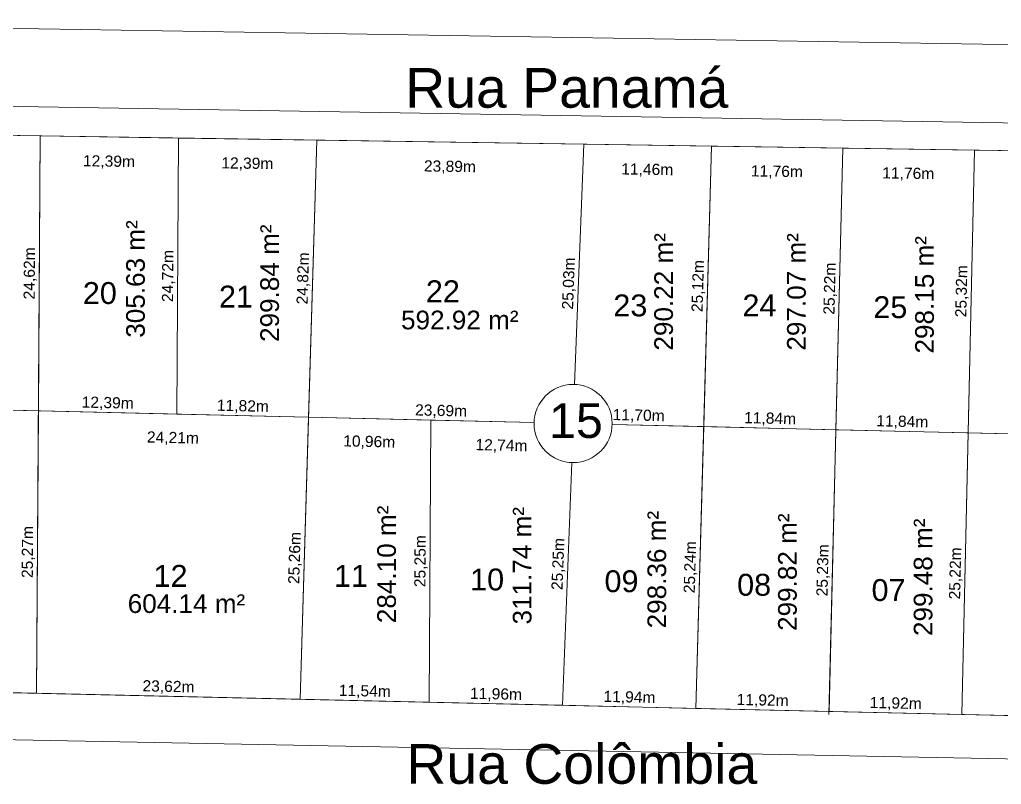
# Model space of a CAD drawing. Header units: metres. Extents: x 3808 to 8215, y 2374 to 6187.
# Drawn here: x 4889.8 to 4977.7, y 5308.1 to 5376.5 of the extents above; entities that cross this region are included whole.
import ezdxf
from ezdxf.enums import TextEntityAlignment as Align

# ---------------------------------------------------------------- set-up
doc = ezdxf.new("R2010")
doc.units = ezdxf.units.M
for name, color, linetype in [('Areas Lotes', 1, 'Continuous'), ('Calçada', 8, 'Continuous'), ('COTAS', 7, 'Continuous'), ('Lote', 7, 'Continuous'), ('Nome das Ruas', 7, 'Continuous'), ('Nº Lote', 7, 'Continuous'), ('Nº. quadra', 7, 'Continuous'), ('quadras', 7, 'Continuous')]:
    doc.layers.add(name, color=color, linetype=linetype)
doc.styles.add('Arial', font='arial.ttf')
doc.dimstyles.new('Copy(2) of ISO-25', dxfattribs={"dimtxt": 1, "dimasz": 2.5, "dimexe": 1.25, "dimexo": 0.625, "dimgap": 0.2, "dimtad": 1, "dimtoh": 1, "dimlfac": 1, "dimzin": 1, "dimtxsty": 'Arial', "dimblk": 'NONE', "dimcen": 0, "dimse1": 1, "dimse2": 1, "dimsd1": 1, "dimsd2": 1, "dimclrt": 256, "dimaunit": 1, "dimadec": 3, "dimazin": 0, "dimtfac": 1, "dimtmove": 0, "dimatfit": 3, "dimldrblk": 'NONE', "dimfxl": 1, "dimtolj": 1, "dimtzin": 0, "dimarcsym": 0})

# ---------------------------------------------------------------- blocks, each defined once
blk = doc.blocks.new('*D5984')
at = {"layer": 'Defpoints', "color": 0, "linetype": 'Continuous', "transparency": 16777216}
for p in [(4974.165, 5314.025), (4974.171, 5314.315), (4986.811, 5314.025)]:
    blk.add_point(p, dxfattribs=at)
at = {"layer": 'COTAS', "linetype": 'Continuous', "lineweight": 5, "transparency": 16777216, "insert": (4980.509, 5314.971), "char_height": 1, "attachment_point": 5, "rotation": 358.68687, "style": 'Arial'}
blk.add_mtext('\\A1;12,64m', dxfattribs=at)
blk = doc.blocks.new('_None')
blk = doc.blocks.new('*D5985')
at = {"layer": 'Defpoints', "color": 0, "linetype": 'Continuous', "transparency": 16777216}
for p in [(4962.253, 5314.315), (4962.259, 5314.588), (4974.165, 5314.025)]:
    blk.add_point(p, dxfattribs=at)
at = {"layer": 'COTAS', "linetype": 'Continuous', "lineweight": 5, "transparency": 16777216, "insert": (4968.234, 5315.252), "char_height": 1, "attachment_point": 5, "rotation": 358.68687, "style": 'Arial'}
blk.add_mtext('\\A1;11,92m', dxfattribs=at)
blk = doc.blocks.new('*D5986')
at = {"layer": 'Defpoints', "color": 0, "linetype": 'Continuous', "transparency": 16777216}
for p in [(4950.341, 5314.861), (4950.341, 5314.861), (4962.253, 5314.315)]:
    blk.add_point(p, dxfattribs=at)
at = {"layer": 'COTAS', "linetype": 'Continuous', "lineweight": 5, "transparency": 16777216, "insert": (4956.318, 5315.525), "char_height": 1, "attachment_point": 5, "rotation": 358.68687, "style": 'Arial'}
blk.add_mtext('\\A1;11,92m', dxfattribs=at)
blk = doc.blocks.new('*D5987')
at = {"layer": 'Defpoints', "color": 0, "linetype": 'Continuous', "transparency": 16777216}
for p in [(4938.4, 5315.135), (4938.4, 5315.135), (4950.341, 5314.861)]:
    blk.add_point(p, dxfattribs=at)
at = {"layer": 'COTAS', "linetype": 'Continuous', "lineweight": 5, "transparency": 16777216, "insert": (4944.389, 5315.799), "char_height": 1, "attachment_point": 5, "rotation": 358.68687, "style": 'Arial'}
blk.add_mtext('\\A1;11,94m', dxfattribs=at)
blk = doc.blocks.new('*D5988')
at = {"layer": 'Defpoints', "color": 0, "linetype": 'Continuous', "transparency": 16777216}
for p in [(4926.446, 5315.409), (4926.446, 5315.409), (4938.4, 5315.135)]:
    blk.add_point(p, dxfattribs=at)
at = {"layer": 'COTAS', "linetype": 'Continuous', "lineweight": 5, "transparency": 16777216, "insert": (4932.441, 5316.073), "char_height": 1, "attachment_point": 5, "rotation": 358.68687, "style": 'Arial'}
blk.add_mtext('\\A1;11,96m', dxfattribs=at)
blk = doc.blocks.new('*D5989')
at = {"layer": 'Defpoints', "color": 0, "linetype": 'Continuous', "transparency": 16777216}
for p in [(4914.905, 5315.674), (4914.905, 5315.674), (4926.446, 5315.409)]:
    blk.add_point(p, dxfattribs=at)
at = {"layer": 'COTAS', "linetype": 'Continuous', "lineweight": 5, "transparency": 16777216, "insert": (4920.694, 5316.342), "char_height": 1, "attachment_point": 5, "rotation": 358.68687, "style": 'Arial'}
blk.add_mtext('\\A1;11,54m', dxfattribs=at)
blk = doc.blocks.new('*D5990')
at = {"layer": 'Defpoints', "color": 0, "linetype": 'Continuous', "transparency": 16777216}
for p in [(4891.293, 5316.215), (4891.293, 5316.215), (4914.905, 5315.674)]:
    blk.add_point(p, dxfattribs=at)
at = {"layer": 'COTAS', "linetype": 'Continuous', "lineweight": 5, "transparency": 16777216, "insert": (4903.117, 5316.745), "char_height": 1, "attachment_point": 5, "rotation": 358.68687, "style": 'Arial'}
blk.add_mtext('\\A1;23,62m', dxfattribs=at)
blk = doc.blocks.new('*D5991')
at = {"layer": 'Defpoints', "color": 0, "linetype": 'Continuous', "transparency": 16777216}
for p in [(4879.228, 5316.491), (4879.228, 5316.491), (4891.293, 5316.215)]:
    blk.add_point(p, dxfattribs=at)
at = {"layer": 'COTAS', "linetype": 'Continuous', "lineweight": 5, "transparency": 16777216, "insert": (4885.279, 5317.154), "char_height": 1, "attachment_point": 5, "rotation": 358.68687, "style": 'Arial'}
blk.add_mtext('\\A1;12,07m', dxfattribs=at)
blk = doc.blocks.new('*D5997')
at = {"layer": 'Defpoints', "color": 0, "linetype": 'Continuous', "transparency": 16777216}
for p in [(4879.399, 5341.773), (4891.463, 5341.489), (4891.463, 5341.489)]:
    blk.add_point(p, dxfattribs=at)
at = {"layer": 'COTAS', "linetype": 'Continuous', "lineweight": 5, "transparency": 16777216, "insert": (4885.45, 5342.432), "char_height": 1, "attachment_point": 5, "rotation": 358.6528, "style": 'Arial'}
blk.add_mtext('\\A1;12,07m', dxfattribs=at)
blk = doc.blocks.new('*D5998')
at = {"layer": 'Defpoints', "color": 0, "linetype": 'Continuous', "transparency": 16777216}
for p in [(4891.463, 5341.489), (4903.849, 5341.198), (4903.849, 5341.198)]:
    blk.add_point(p, dxfattribs=at)
at = {"layer": 'COTAS', "linetype": 'Continuous', "lineweight": 5, "transparency": 16777216, "insert": (4897.675, 5342.144), "char_height": 1, "attachment_point": 5, "rotation": 358.6528, "style": 'Arial'}
blk.add_mtext('\\A1;12,39m', dxfattribs=at)
blk = doc.blocks.new('*D5999')
at = {"layer": 'Defpoints', "color": 0, "linetype": 'Continuous', "transparency": 16777216}
for p in [(4903.849, 5341.198), (4915.663, 5340.92), (4915.663, 5340.92)]:
    blk.add_point(p, dxfattribs=at)
at = {"layer": 'COTAS', "linetype": 'Continuous', "lineweight": 5, "transparency": 16777216, "insert": (4909.775, 5341.86), "char_height": 1, "attachment_point": 5, "rotation": 358.6528, "style": 'Arial'}
blk.add_mtext('\\A1;11,82m', dxfattribs=at)
blk = doc.blocks.new('*D6000')
at = {"layer": 'Defpoints', "color": 0, "linetype": 'Continuous', "transparency": 16777216}
for p in [(4915.663, 5340.92), (4939.35, 5340.363), (4939.35, 5340.363)]:
    blk.add_point(p, dxfattribs=at)
at = {"layer": 'COTAS', "linetype": 'Continuous', "lineweight": 5, "transparency": 16777216, "insert": (4927.525, 5341.442), "char_height": 1, "attachment_point": 5, "rotation": 358.6528, "style": 'Arial'}
blk.add_mtext('\\A1;23,69m', dxfattribs=at)
blk = doc.blocks.new('*D6001')
at = {"layer": 'Defpoints', "color": 0, "linetype": 'Continuous', "transparency": 16777216}
for p in [(4939.35, 5340.363), (4951.045, 5340.088), (4951.045, 5340.088)]:
    blk.add_point(p, dxfattribs=at)
at = {"layer": 'COTAS', "linetype": 'Continuous', "lineweight": 5, "transparency": 16777216, "insert": (4945.217, 5341.026), "char_height": 1, "attachment_point": 5, "rotation": 358.6528, "style": 'Arial'}
blk.add_mtext('\\A1;11,70m', dxfattribs=at)
blk = doc.blocks.new('*D6002')
at = {"layer": 'Defpoints', "color": 0, "linetype": 'Continuous', "transparency": 16777216}
for p in [(4951.045, 5340.088), (4962.884, 5339.81), (4962.884, 5339.81)]:
    blk.add_point(p, dxfattribs=at)
at = {"layer": 'COTAS', "linetype": 'Continuous', "lineweight": 5, "transparency": 16777216, "insert": (4956.984, 5340.75), "char_height": 1, "attachment_point": 5, "rotation": 358.6528, "style": 'Arial'}
blk.add_mtext('\\A1;11,84m', dxfattribs=at)
blk = doc.blocks.new('*D6003')
at = {"layer": 'Defpoints', "color": 0, "linetype": 'Continuous', "transparency": 16777216}
for p in [(4962.884, 5339.81), (4974.717, 5339.531), (4974.717, 5339.531)]:
    blk.add_point(p, dxfattribs=at)
at = {"layer": 'COTAS', "linetype": 'Continuous', "lineweight": 5, "transparency": 16777216, "insert": (4968.82, 5340.471), "char_height": 1, "attachment_point": 5, "rotation": 358.6528, "style": 'Arial'}
blk.add_mtext('\\A1;11,84m', dxfattribs=at)
blk = doc.blocks.new('*D6004')
at = {"layer": 'Defpoints', "color": 0, "linetype": 'Continuous', "transparency": 16777216}
for p in [(4974.717, 5339.531), (4987.363, 5339.234), (4987.363, 5339.234)]:
    blk.add_point(p, dxfattribs=at)
at = {"layer": 'COTAS', "linetype": 'Continuous', "lineweight": 5, "transparency": 16777216, "insert": (4981.059, 5340.183), "char_height": 1, "attachment_point": 5, "rotation": 358.6528, "style": 'Arial'}
blk.add_mtext('\\A1;12,65m', dxfattribs=at)
blk = doc.blocks.new('*D6008')
at = {"layer": 'Defpoints', "color": 0, "linetype": 'Continuous', "transparency": 16777216}
for p in [(4891.463, 5341.489), (4915.663, 5340.92), (4915.592, 5337.933)]:
    blk.add_point(p, dxfattribs=at)
at = {"layer": 'COTAS', "linetype": 'Continuous', "lineweight": 5, "transparency": 16777216, "insert": (4903.512, 5339.018), "char_height": 1, "attachment_point": 5, "rotation": 358.6528, "style": 'Arial'}
blk.add_mtext('\\A1;24,21m', dxfattribs=at)
blk = doc.blocks.new('*D6009')
at = {"layer": 'Defpoints', "color": 0, "linetype": 'Continuous', "transparency": 16777216}
for p in [(4915.663, 5340.92), (4926.616, 5340.663), (4926.548, 5337.74)]:
    blk.add_point(p, dxfattribs=at)
at = {"layer": 'COTAS', "linetype": 'Continuous', "lineweight": 5, "transparency": 16777216, "insert": (4921.09, 5338.67), "char_height": 1, "attachment_point": 5, "rotation": 358.6528, "style": 'Arial'}
blk.add_mtext('\\A1;10,96m', dxfattribs=at)
blk = doc.blocks.new('*D6010')
at = {"layer": 'Defpoints', "color": 0, "linetype": 'Continuous', "transparency": 16777216}
for p in [(4926.616, 5340.663), (4939.35, 5340.363), (4939.28, 5337.383)]:
    blk.add_point(p, dxfattribs=at)
at = {"layer": 'COTAS', "linetype": 'Continuous', "lineweight": 5, "transparency": 16777216, "insert": (4932.932, 5338.334), "char_height": 1, "attachment_point": 5, "rotation": 358.6528, "style": 'Arial'}
blk.add_mtext('\\A1;12,74m', dxfattribs=at)
blk = doc.blocks.new('*D6021')
at = {"layer": 'Defpoints', "color": 0, "linetype": 'Continuous', "transparency": 16777216}
for p in [(4975.272, 5364.842), (4975.272, 5364.842), (4974.717, 5339.531)]:
    blk.add_point(p, dxfattribs=at)
at = {"layer": 'COTAS', "linetype": 'Continuous', "lineweight": 5, "transparency": 16777216, "insert": (4974.194, 5352.204), "char_height": 1, "attachment_point": 5, "rotation": 88.74506, "style": 'Arial'}
blk.add_mtext('\\A1;25,32m', dxfattribs=at)
blk = doc.blocks.new('*D6022')
at = {"layer": 'Defpoints', "color": 0, "linetype": 'Continuous', "transparency": 16777216}
for p in [(4974.717, 5339.531), (4974.165, 5314.315), (4974.165, 5314.315)]:
    blk.add_point(p, dxfattribs=at)
at = {"layer": 'COTAS', "linetype": 'Continuous', "lineweight": 5, "transparency": 16777216, "insert": (4973.64, 5326.941), "char_height": 1, "attachment_point": 5, "rotation": 88.74506, "style": 'Arial'}
blk.add_mtext('\\A1;25,22m', dxfattribs=at)
blk = doc.blocks.new('*D6023')
at = {"layer": 'Defpoints', "color": 0, "linetype": 'Continuous', "transparency": 16777216}
for p in [(4962.884, 5339.81), (4962.26, 5314.588), (4962.26, 5314.588)]:
    blk.add_point(p, dxfattribs=at)
at = {"layer": 'COTAS', "linetype": 'Continuous', "lineweight": 5, "transparency": 16777216, "insert": (4961.771, 5327.219), "char_height": 1, "attachment_point": 5, "rotation": 88.58116, "style": 'Arial'}
blk.add_mtext('\\A1;25,23m', dxfattribs=at)
blk = doc.blocks.new('*D6024')
at = {"layer": 'Defpoints', "color": 0, "linetype": 'Continuous', "transparency": 16777216}
for p in [(4963.509, 5365.02), (4962.884, 5339.81), (4962.884, 5339.81)]:
    blk.add_point(p, dxfattribs=at)
at = {"layer": 'COTAS', "linetype": 'Continuous', "lineweight": 5, "transparency": 16777216, "insert": (4962.396, 5352.434), "char_height": 1, "attachment_point": 5, "rotation": 88.58116, "style": 'Arial'}
blk.add_mtext('\\A1;25,22m', dxfattribs=at)
blk = doc.blocks.new('*D6025')
at = {"layer": 'Defpoints', "color": 0, "linetype": 'Continuous', "transparency": 16777216}
for p in [(4951.746, 5365.198), (4951.045, 5340.088), (4951.045, 5340.088)]:
    blk.add_point(p, dxfattribs=at)
at = {"layer": 'COTAS', "linetype": 'Continuous', "lineweight": 5, "transparency": 16777216, "insert": (4950.595, 5352.665), "char_height": 1, "attachment_point": 5, "rotation": 88.40128, "style": 'Arial'}
blk.add_mtext('\\A1;25,12m', dxfattribs=at)
blk = doc.blocks.new('*D6026')
at = {"layer": 'Defpoints', "color": 0, "linetype": 'Continuous', "transparency": 16777216}
for p in [(4951.045, 5340.088), (4950.341, 5314.861), (4950.341, 5314.861)]:
    blk.add_point(p, dxfattribs=at)
at = {"layer": 'COTAS', "linetype": 'Continuous', "lineweight": 5, "transparency": 16777216, "insert": (4949.892, 5327.497), "char_height": 1, "attachment_point": 5, "rotation": 88.40128, "style": 'Arial'}
blk.add_mtext('\\A1;25,24m', dxfattribs=at)
blk = doc.blocks.new('*D6027')
at = {"layer": 'Defpoints', "color": 0, "linetype": 'Continuous', "transparency": 16777216}
for p in [(4940.292, 5365.371), (4940.292, 5365.371), (4939.35, 5340.363)]:
    blk.add_point(p, dxfattribs=at)
at = {"layer": 'COTAS', "linetype": 'Continuous', "lineweight": 5, "transparency": 16777216, "insert": (4939.021, 5352.897), "char_height": 1, "attachment_point": 5, "rotation": 87.84336, "style": 'Arial'}
blk.add_mtext('\\A1;25,03m', dxfattribs=at)
blk = doc.blocks.new('*D6028')
at = {"layer": 'Defpoints', "color": 0, "linetype": 'Continuous', "transparency": 16777216}
for p in [(4939.35, 5340.363), (4938.4, 5315.135), (4938.4, 5315.135)]:
    blk.add_point(p, dxfattribs=at)
at = {"layer": 'COTAS', "linetype": 'Continuous', "lineweight": 5, "transparency": 16777216, "insert": (4938.075, 5327.779), "char_height": 1, "attachment_point": 5, "rotation": 87.84336, "style": 'Arial'}
blk.add_mtext('\\A1;25,25m', dxfattribs=at)
blk = doc.blocks.new('*D6029')
at = {"layer": 'Defpoints', "color": 0, "linetype": 'Continuous', "transparency": 16777216}
for p in [(4926.616, 5340.663), (4926.446, 5315.409), (4926.446, 5315.409)]:
    blk.add_point(p, dxfattribs=at)
at = {"layer": 'COTAS', "linetype": 'Continuous', "lineweight": 5, "transparency": 16777216, "insert": (4925.73, 5328.041), "char_height": 1, "attachment_point": 5, "rotation": 89.61272, "style": 'Arial'}
blk.add_mtext('\\A1;25,25m', dxfattribs=at)
blk = doc.blocks.new('*D6030')
at = {"layer": 'Defpoints', "color": 0, "linetype": 'Continuous', "transparency": 16777216}
for p in [(4915.663, 5340.92), (4914.905, 5315.674), (4914.905, 5315.674)]:
    blk.add_point(p, dxfattribs=at)
at = {"layer": 'COTAS', "linetype": 'Continuous', "lineweight": 5, "transparency": 16777216, "insert": (4914.484, 5328.321), "char_height": 1, "attachment_point": 5, "rotation": 88.28199, "style": 'Arial'}
blk.add_mtext('\\A1;25,26m', dxfattribs=at)
blk = doc.blocks.new('*D6031')
at = {"layer": 'Defpoints', "color": 0, "linetype": 'Continuous', "transparency": 16777216}
for p in [(4916.407, 5365.733), (4915.663, 5340.92), (4915.663, 5340.92)]:
    blk.add_point(p, dxfattribs=at)
at = {"layer": 'COTAS', "linetype": 'Continuous', "lineweight": 5, "transparency": 16777216, "insert": (4915.234, 5353.351), "char_height": 1, "attachment_point": 5, "rotation": 88.28199, "style": 'Arial'}
blk.add_mtext('\\A1;24,82m', dxfattribs=at)
blk = doc.blocks.new('*D6032')
at = {"layer": 'Defpoints', "color": 0, "linetype": 'Continuous', "transparency": 16777216}
for p in [(4904.017, 5365.921), (4903.849, 5341.198), (4903.849, 5341.198)]:
    blk.add_point(p, dxfattribs=at)
at = {"layer": 'COTAS', "linetype": 'Continuous', "lineweight": 5, "transparency": 16777216, "insert": (4903.132, 5353.565), "char_height": 1, "attachment_point": 5, "rotation": 89.61272, "style": 'Arial'}
blk.add_mtext('\\A1;24,72m', dxfattribs=at)
blk = doc.blocks.new('*D6033')
at = {"layer": 'Defpoints', "color": 0, "linetype": 'Continuous', "transparency": 16777216}
for p in [(4891.63, 5366.108), (4891.63, 5366.108), (4891.463, 5341.489)]:
    blk.add_point(p, dxfattribs=at)
at = {"layer": 'COTAS', "linetype": 'Continuous', "lineweight": 5, "transparency": 16777216, "insert": (4890.746, 5353.804), "char_height": 1, "attachment_point": 5, "rotation": 89.61272, "style": 'Arial'}
blk.add_mtext('\\A1;24,62m', dxfattribs=at)
blk = doc.blocks.new('*D6035')
at = {"layer": 'Defpoints', "color": 0, "linetype": 'Continuous', "transparency": 16777216}
for p in [(4891.463, 5341.489), (4891.293, 5316.215), (4891.293, 5316.215)]:
    blk.add_point(p, dxfattribs=at)
at = {"layer": 'COTAS', "linetype": 'Continuous', "lineweight": 5, "transparency": 16777216, "insert": (4890.577, 5328.857), "char_height": 1, "attachment_point": 5, "rotation": 89.61272, "style": 'Arial'}
blk.add_mtext('\\A1;25,27m', dxfattribs=at)
blk = doc.blocks.new('*D6046')
at = {"layer": 'Defpoints', "color": 0, "linetype": 'Continuous', "transparency": 16777216}
for p in [(4879.565, 5366.291), (4891.63, 5366.108), (4891.584, 5363.055)]:
    blk.add_point(p, dxfattribs=at)
at = {"layer": 'COTAS', "linetype": 'Continuous', "lineweight": 5, "transparency": 16777216, "insert": (4885.563, 5363.947), "char_height": 1, "attachment_point": 5, "rotation": 359.1323, "style": 'Arial'}
blk.add_mtext('\\A1;12,07m', dxfattribs=at)
blk = doc.blocks.new('*D6047')
at = {"layer": 'Defpoints', "color": 0, "linetype": 'Continuous', "transparency": 16777216}
for p in [(4891.63, 5366.108), (4904.017, 5365.921), (4903.97, 5362.868)]:
    blk.add_point(p, dxfattribs=at)
at = {"layer": 'COTAS', "linetype": 'Continuous', "lineweight": 5, "transparency": 16777216, "insert": (4897.789, 5363.762), "char_height": 1, "attachment_point": 5, "rotation": 359.1323, "style": 'Arial'}
blk.add_mtext('\\A1;12,39m', dxfattribs=at)
blk = doc.blocks.new('*D6048')
at = {"layer": 'Defpoints', "color": 0, "linetype": 'Continuous', "transparency": 16777216}
for p in [(4904.017, 5365.921), (4916.407, 5365.733), (4916.361, 5362.68)]:
    blk.add_point(p, dxfattribs=at)
at = {"layer": 'COTAS', "linetype": 'Continuous', "lineweight": 5, "transparency": 16777216, "insert": (4910.178, 5363.575), "char_height": 1, "attachment_point": 5, "rotation": 359.1323, "style": 'Arial'}
blk.add_mtext('\\A1;12,39m', dxfattribs=at)
blk = doc.blocks.new('*D6049')
at = {"layer": 'Defpoints', "color": 0, "linetype": 'Continuous', "transparency": 16777216}
for p in [(4916.407, 5365.733), (4940.292, 5365.371), (4940.246, 5362.318)]:
    blk.add_point(p, dxfattribs=at)
at = {"layer": 'COTAS', "linetype": 'Continuous', "lineweight": 5, "transparency": 16777216, "insert": (4928.315, 5363.3), "char_height": 1, "attachment_point": 5, "rotation": 359.1323, "style": 'Arial'}
blk.add_mtext('\\A1;23,89m', dxfattribs=at)
blk = doc.blocks.new('*D6050')
at = {"layer": 'Defpoints', "color": 0, "linetype": 'Continuous', "transparency": 16777216}
for p in [(4940.292, 5365.371), (4951.746, 5365.198), (4951.7, 5362.145)]:
    blk.add_point(p, dxfattribs=at)
at = {"layer": 'COTAS', "linetype": 'Continuous', "lineweight": 5, "transparency": 16777216, "insert": (4945.985, 5363.032), "char_height": 1, "attachment_point": 5, "rotation": 359.1323, "style": 'Arial'}
blk.add_mtext('\\A1;11,46m', dxfattribs=at)
blk = doc.blocks.new('*D6051')
at = {"layer": 'Defpoints', "color": 0, "linetype": 'Continuous', "transparency": 16777216}
for p in [(4951.746, 5365.198), (4963.509, 5365.02), (4963.463, 5361.966)]:
    blk.add_point(p, dxfattribs=at)
at = {"layer": 'COTAS', "linetype": 'Continuous', "lineweight": 5, "transparency": 16777216, "insert": (4957.593, 5362.856), "char_height": 1, "attachment_point": 5, "rotation": 359.1323, "style": 'Arial'}
blk.add_mtext('\\A1;11,76m', dxfattribs=at)
blk = doc.blocks.new('*D6052')
at = {"layer": 'Defpoints', "color": 0, "linetype": 'Continuous', "transparency": 16777216}
for p in [(4963.509, 5365.02), (4975.272, 5364.842), (4975.225, 5361.788)]:
    blk.add_point(p, dxfattribs=at)
at = {"layer": 'COTAS', "linetype": 'Continuous', "lineweight": 5, "transparency": 16777216, "insert": (4969.356, 5362.678), "char_height": 1, "attachment_point": 5, "rotation": 359.1323, "style": 'Arial'}
blk.add_mtext('\\A1;11,76m', dxfattribs=at)
blk = doc.blocks.new('*D6053')
at = {"layer": 'Defpoints', "color": 0, "linetype": 'Continuous', "transparency": 16777216}
for p in [(4975.272, 5364.842), (4987.92, 5364.65), (4987.874, 5361.597)]:
    blk.add_point(p, dxfattribs=at)
at = {"layer": 'COTAS', "linetype": 'Continuous', "lineweight": 5, "transparency": 16777216, "insert": (4981.562, 5362.493), "char_height": 1, "attachment_point": 5, "rotation": 359.1323, "style": 'Arial'}
blk.add_mtext('\\A1;12,65m', dxfattribs=at)

msp = doc.modelspace()

# ---------------------------------------------------------------- linework, layer by layer
at = {"layer": 'Calçada', "linetype": 'Continuous', "lineweight": 5}
for p, q in [((5026.633, 5373.48), (4841.952, 5376.518)), ((5026.46, 5366.482), (4841.666, 5369.522)), ((5025.21, 5309.446), (4839.816, 5313.007))]:
    msp.add_line(p, q, dxfattribs=at)
at = {"layer": 'Lote', "lineweight": 5}
for p, q in [((4891.293, 5316.215), (4891.63, 5366.108)), ((4903.849, 5341.198), (4904.017, 5365.921)), ((4914.905, 5315.674), (4916.407, 5365.733)), ((4939.482, 5343.856), (4940.292, 5365.371)), ((4950.341, 5314.861), (4951.746, 5365.198)), ((4974.165, 5314.315), (4975.272, 5364.842)), ((4935.856, 5340.445), (4843.455, 5342.618)), ((4926.446, 5315.409), (4926.616, 5340.663)), ((5022.932, 5338.397), (4942.845, 5340.281)), ((4938.4, 5315.135), (4939.219, 5336.87))]:
    msp.add_line(p, q, dxfattribs=at)
at = {"layer": 'Lote', "linetype": 'Continuous', "lineweight": 5}
msp.add_line((4962.253, 5314.315), (4963.509, 5365.02), dxfattribs=at)
at = {"layer": 'Lote', "linetype": 'Continuous', "lineweight": 5, "flags": 128}
for points in [[(4891.463, 5341.489), (4891.63, 5366.108), (4879.565, 5366.291), (4879.399, 5341.773)], [(4903.849, 5341.198), (4904.017, 5365.921), (4891.63, 5366.108), (4891.463, 5341.489)], [(4903.849, 5341.198), (4915.663, 5340.92), (4916.407, 5365.733), (4904.017, 5365.921)], [(4962.884, 5339.81), (4963.509, 5365.02), (4951.746, 5365.198), (4951.045, 5340.088)], [(4974.717, 5339.531), (4975.272, 5364.842), (4963.509, 5365.02), (4962.884, 5339.81)], [(4987.363, 5339.234), (4987.92, 5364.65), (4975.272, 5364.842), (4974.717, 5339.531)], [(4879.228, 5316.491), (4891.293, 5316.215), (4891.463, 5341.489), (4879.399, 5341.773)], [(4891.463, 5341.489), (4891.293, 5316.215), (4914.905, 5315.674), (4915.663, 5340.92)], [(4926.616, 5340.663), (4915.663, 5340.92), (4914.905, 5315.674), (4926.446, 5315.409)], [(4962.884, 5339.81), (4951.045, 5340.088), (4950.341, 5314.861), (4962.26, 5314.588)], [(4974.717, 5339.531), (4962.884, 5339.81), (4962.26, 5314.588), (4974.165, 5314.315)], [(4987.363, 5339.234), (4974.717, 5339.531), (4974.165, 5314.315), (4986.811, 5314.025)]]:
    msp.add_lwpolyline(points, close=True, dxfattribs=at)
for points in [[(4939.482, 5343.856), (4940.292, 5365.371), (4916.407, 5365.733), (4915.663, 5340.92), (4935.856, 5340.445)], [(4942.845, 5340.281), (4951.045, 5340.088), (4951.746, 5365.198), (4940.292, 5365.371), (4939.482, 5343.856)], [(4935.856, 5340.445), (4926.616, 5340.663), (4926.446, 5315.409), (4938.4, 5315.135), (4939.219, 5336.87)], [(4939.219, 5336.87), (4938.4, 5315.135), (4950.341, 5314.861), (4951.045, 5340.088), (4942.845, 5340.281)]]:
    msp.add_lwpolyline(points, dxfattribs=at)
at = {"layer": 'Nº. quadra', "lineweight": 5}
msp.add_circle((4939.35, 5340.363), 3.496, dxfattribs=at)
at = {"layer": 'quadras', "lineweight": 5}
for p, q in [((4844.896, 5366.816), (5022.318, 5364.129)), ((5020.553, 5313.252), (4845.006, 5317.276))]:
    msp.add_line(p, q, dxfattribs=at)

# ---------------------------------------------------------------- texts
at = {"layer": 'Areas Lotes', "lineweight": 5, "style": 'Arial'}
for s, p in [('305.63 m²', (4900.997, 5348.04)), ('299.84 m²', (4913.007, 5347.663)), ('290.22 m²', (4948.285, 5346.891)), ('297.07 m²', (4960.174, 5346.888)), ('298.15 m²', (4971.645, 5346.626)), ('284.10 m²', (4923.477, 5322.491)), ('311.74 m²', (4935.62, 5322.37)), ('298.36 m²', (4947.674, 5322.023)), ('299.82 m²', (4959.371, 5321.794)), ('299.48 m²', (4971.519, 5321.337))]:
    msp.add_text(s, height=1.6726, rotation=90, dxfattribs=at).set_placement(p)
at = {"layer": 'Areas Lotes', "linetype": 'Continuous', "lineweight": 5, "style": 'Arial'}
for s, p in [('592.92 m²', (4923.938, 5348.796)), ('604.14 m²', (4899.466, 5323.404))]:
    msp.add_text(s, height=1.6726, dxfattribs=at).set_placement(p)
at = {"layer": 'Nome das Ruas', "lineweight": 5, "style": 'Arial'}
for s, p in [('Rua Panamá', (4924.313, 5368.637, 165.916)), ('Rua Colômbia', (4924.413, 5308.11, 165.916))]:
    msp.add_text(s, height=3.55, dxfattribs=at).set_placement(p)
at = {"layer": 'Nº Lote', "linetype": 'Continuous', "lineweight": 5, "style": 'Arial'}
for s, p in [('20', (4896.967, 5351.062)), ('21', (4909.16, 5350.745)), ('22', (4927.687, 5351.22)), ('23', (4944.472, 5349.954)), ('24', (4956.032, 5349.954)), ('25', (4967.749, 5349.796)), ('12', (4903.301, 5325.739)), ('11', (4919.453, 5325.739)), ('10', (4931.646, 5325.422)), ('09', (4943.68, 5325.264)), ('08', (4955.556, 5324.947)), ('07', (4967.591, 5324.473))]:
    msp.add_text(s, height=1.96, dxfattribs=at).set_placement(p, align=Align.CENTER)
at = {"layer": 'Nº. quadra', "lineweight": 5, "style": 'Arial'}
msp.add_text('15', height=3.1039, dxfattribs=at).set_placement((4937.186, 5339.069))

# ---------------------------------------------------------------- dimensions: what is measured, and where the dimension line sits
at = {"layer": 'COTAS', "linetype": 'Continuous', "lineweight": 5}
for base, p1, p2, angle, picture, middle in [((4891.584, 5363.055), (4879.565, 5366.291), (4891.63, 5366.108), 179.1323, '*D6046', (4885.563, 5363.947)), ((4903.97, 5362.868), (4891.63, 5366.108), (4904.017, 5365.921), 179.1323, '*D6047', (4897.789, 5363.762)), ((4916.361, 5362.68), (4904.017, 5365.921), (4916.407, 5365.733), 179.1323, '*D6048', (4910.178, 5363.575)), ((4940.246, 5362.318), (4916.407, 5365.733), (4940.292, 5365.371), 179.1323, '*D6049', (4928.315, 5363.3)), ((4951.7, 5362.145), (4940.292, 5365.371), (4951.746, 5365.198), 179.1323, '*D6050', (4945.985, 5363.032)), ((4963.463, 5361.966), (4951.746, 5365.198), (4963.509, 5365.02), 179.1323, '*D6051', (4957.593, 5362.856)), ((4975.225, 5361.788), (4963.509, 5365.02), (4975.272, 5364.842), 179.1323, '*D6052', (4969.356, 5362.678)), ((4987.874, 5361.597), (4975.272, 5364.842), (4987.92, 5364.65), 179.1323, '*D6053', (4981.562, 5362.493)), ((4891.463, 5341.489), (4879.399, 5341.773), (4891.463, 5341.489), 178.6528, '*D5997', (4885.45, 5342.432)), ((4903.849, 5341.198), (4891.463, 5341.489), (4903.849, 5341.198), 178.6528, '*D5998', (4897.675, 5342.144)), ((4915.663, 5340.92), (4903.849, 5341.198), (4915.663, 5340.92), 178.6528, '*D5999', (4909.775, 5341.86)), ((4939.35, 5340.363), (4915.663, 5340.92), (4939.35, 5340.363), 178.6528, '*D6000', (4927.525, 5341.442)), ((4951.045, 5340.088), (4939.35, 5340.363), (4951.045, 5340.088), 178.6528, '*D6001', (4945.217, 5341.026)), ((4962.884, 5339.81), (4951.045, 5340.088), (4962.884, 5339.81), 178.6528, '*D6002', (4956.984, 5340.75)), ((4974.717, 5339.531), (4962.884, 5339.81), (4974.717, 5339.531), 178.6528, '*D6003', (4968.82, 5340.471)), ((4987.363, 5339.234), (4974.717, 5339.531), (4987.363, 5339.234), 178.6528, '*D6004', (4981.059, 5340.183)), ((4879.228, 5316.491), (4891.293, 5316.215), (4879.228, 5316.491), 358.68687, '*D5991', (4885.279, 5317.154)), ((4891.293, 5316.215), (4914.905, 5315.674), (4891.293, 5316.215), 358.68687, '*D5990', (4903.117, 5316.745)), ((4914.905, 5315.674), (4926.446, 5315.409), (4914.905, 5315.674), 358.68687, '*D5989', (4920.694, 5316.342)), ((4926.446, 5315.409), (4938.4, 5315.135), (4926.446, 5315.409), 358.68687, '*D5988', (4932.441, 5316.073)), ((4938.4, 5315.135), (4950.341, 5314.861), (4938.4, 5315.135), 358.68687, '*D5987', (4944.389, 5315.799)), ((4950.341, 5314.861), (4962.253, 5314.315), (4950.341, 5314.861), 358.68687, '*D5986', (4956.318, 5315.525)), ((4962.259, 5314.588), (4974.165, 5314.025), (4962.253, 5314.315), 358.68687, '*D5985', (4968.234, 5315.252)), ((4974.171, 5314.315), (4986.811, 5314.025), (4974.165, 5314.025), 358.68687, '*D5984', (4980.509, 5314.971))]:
    dim = msp.add_linear_dim(base=base, p1=p1, p2=p2, angle=angle, dimstyle='Copy(2) of ISO-25', override={"dimpost": 'm', "dimtmove": 1}, dxfattribs=at)
    dim.commit()
    dim.dimension.update_dxf_attribs({"geometry": picture, "text_midpoint": middle})
for p1, p2, distance, picture, middle in [((4891.463, 5341.489), (4891.63, 5366.108), 0, '*D6033', (4890.746, 5353.804)), ((4904.017, 5365.921), (4903.849, 5341.198), 0, '*D6032', (4903.132, 5353.565)), ((4916.407, 5365.733), (4915.663, 5340.92), 0, '*D6031', (4915.234, 5353.351)), ((4939.35, 5340.363), (4940.292, 5365.371), 0, '*D6027', (4939.021, 5352.897)), ((4951.746, 5365.198), (4951.045, 5340.088), 0, '*D6025', (4950.595, 5352.665)), ((4963.509, 5365.02), (4962.884, 5339.81), 0, '*D6024', (4962.396, 5352.434)), ((4974.717, 5339.531), (4975.272, 5364.842), 0, '*D6021', (4974.194, 5352.204)), ((4891.463, 5341.489), (4891.293, 5316.215), 0, '*D6035', (4890.577, 5328.857)), ((4891.463, 5341.489), (4915.663, 5340.92), -2.988, '*D6008', (4903.512, 5339.018)), ((4915.663, 5340.92), (4914.905, 5315.674), 0, '*D6030', (4914.484, 5328.321)), ((4915.663, 5340.92), (4926.616, 5340.663), -2.923, '*D6009', (4921.09, 5338.67)), ((4926.616, 5340.663), (4926.446, 5315.409), 0, '*D6029', (4925.73, 5328.041)), ((4926.616, 5340.663), (4939.35, 5340.363), -2.981, '*D6010', (4932.932, 5338.334)), ((4939.35, 5340.363), (4938.4, 5315.135), 0, '*D6028', (4938.075, 5327.779)), ((4951.045, 5340.088), (4950.341, 5314.861), 0, '*D6026', (4949.892, 5327.497)), ((4962.884, 5339.81), (4962.26, 5314.588), 0, '*D6023', (4961.771, 5327.219)), ((4974.717, 5339.531), (4974.165, 5314.315), 0, '*D6022', (4973.64, 5326.941))]:
    dim = msp.add_aligned_dim(p1=p1, p2=p2, distance=distance, dimstyle='Copy(2) of ISO-25', override={"dimpost": 'm'}, dxfattribs=at)
    dim.commit()
    dim.dimension.update_dxf_attribs({"geometry": picture, "text_midpoint": middle})

doc.saveas('drawing.dxf')
